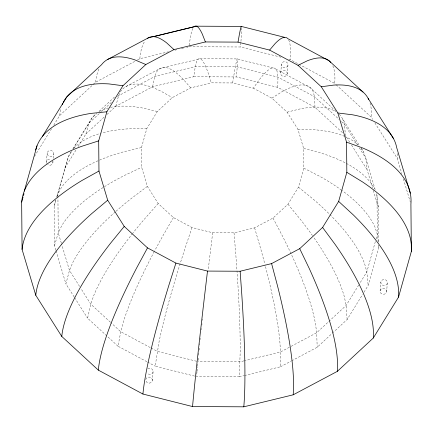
<?xml version="1.0" encoding="UTF-8"?>
<svg xmlns="http://www.w3.org/2000/svg" width="433" height="433" viewBox="0 0 433 433"><rect width="100%" height="100%" fill="white"/><g stroke="black" fill="none" stroke-linecap="round" stroke-linejoin="round"><path stroke-width="0.32" stroke-dasharray="2.17 1.62" d="M244.466 375.541L280.395 366.811L280.47 351.997L279.924 342.443A241.111 43.073 69.2 0 0 265.028 264.828M342.487 132.671L314.98 107.314L277.813 87.385L277.932 77.128L277.429 72.701A241.111 27.555 -68.9 0 0 259.134 79.926L253.3 88.17L232.635 82.952L211.282 82.844L190.709 87.845L172.312 97.614L157.347 111.492L146.83 128.525L141.483 147.561L141.661 167.295L147.366 186.385L158.197 203.532L173.422 217.566L192.003 227.531L212.668 232.743L234.02 232.857L254.593 227.855L272.99 218.08L287.956 204.208L298.472 187.17L303.82 168.139L303.641 148.4L297.936 129.31L287.106 112.163L271.881 98.134L253.3 88.17M196.972 372.034L196.533 376.591L239.238 376.813L240.196 352.099A241.111 20.373 83.3 0 0 237.008 270.966M277.813 87.385L236.467 76.95L237.517 62.628A241.111 3.718 -82.8 0 0 234.156 73.626L232.635 82.952M46.412 161.839L47.192 153.066M52.907 162.662L53.015 161.412M53.297 158.278L53.687 153.888A3.275 3.02 5.1 0 0 49.162 150.679A3.275 3.02 5.1 0 0 48.469 155.869A3.275 3.02 5.1 0 0 53.687 153.888M152.302 380.51A3.275 3.02 5.1 0 0 147.777 377.3A3.275 3.02 5.1 0 0 147.085 382.491A3.275 3.02 5.1 0 0 152.302 380.51L153.087 371.741M280.698 73.031L281.477 64.263M287.193 73.859A3.275 3.02 5.1 0 0 282.668 70.644A3.275 3.02 5.1 0 0 281.975 75.835A3.275 3.02 5.1 0 0 287.193 73.859L287.972 65.085A3.275 3.02 5.1 0 0 283.447 61.87A3.275 3.02 5.1 0 0 282.754 67.061A3.275 3.02 5.1 0 0 287.972 65.085M380.093 290.884L380.878 282.11M386.588 291.707A3.275 3.02 5.1 0 0 382.063 288.492A3.275 3.02 5.1 0 0 381.37 293.682A3.275 3.02 5.1 0 0 386.588 291.707L387.373 282.933A3.275 3.02 5.1 0 0 382.848 279.718A3.275 3.02 5.1 0 0 382.155 284.909A3.275 3.02 5.1 0 0 387.373 282.933M197.037 371.384L197.475 366.827M197.54 366.172L197.854 362.919M198.108 360.321L198.374 357.723M198.639 355.13L198.834 353.182M212.668 232.743L210.021 254.685A241.111 3.718 -82.8 0 0 208.181 270.16M194.596 376.104L155.187 366.161L159.052 341.816A241.111 27.555 -68.9 0 1 180.123 263.757M106.967 114.469L115.8 106.28L152.605 86.735L193.762 76.733L195.251 66.644L196.29 62.417A241.111 20.373 83.3 0 1 208.349 73.491L211.282 82.844M146.928 361.734L118.02 346.232L120.747 331.748L123.172 322.58A241.111 49.514 -54.6 0 1 154.429 251.27M152.605 86.735L154.765 76.489L156.562 72.073A241.111 43.073 69.2 0 1 183.478 79.537L190.709 87.845M118.02 346.232L87.563 318.158L90.789 304.134L93.772 295.479A241.111 68.095 -39.9 0 1 132.525 233.56M115.8 106.28L118.561 95.715L121.034 90.941A241.111 62.834 54.7 0 1 161.244 91.347L172.312 97.614M74.2 297.006L65.897 283.859L69.469 270.398L72.858 262.366A241.111 82.037 -24.5 0 1 115.216 211.959M55.841 250.198L54.488 245.668L54.125 206.189L55.938 199.737M56.663 197.156L68.419 156.54L71.824 150.635M375.346 241.587L366.816 271.94L359.103 284.438M376.071 239.005L377.343 234.486L376.986 195.651L376.407 193.708M363.969 292.243L368.174 285.428L378.875 247.351L378.859 245.343M54.488 245.668L58.249 232.83L61.843 225.501A241.111 90.389 -8.6 0 1 124.195 175.571L141.661 167.295M78.151 146.533L85.864 134.041L89.111 123.021L92.132 117.738A241.111 78.319 39.5 0 1 96.283 113.668M54.125 206.189L56.106 199.775M57.102 196.566L68.419 156.54L71.575 151.431M192.003 227.531L185.043 248.38A241.111 27.555 -68.9 0 0 180.317 263.129M173.422 217.566L162.581 236.337A241.111 49.514 -54.6 0 0 154.743 250.685M34.488 156.383L51.673 128.558M53.773 125.148L59.732 115.492L92.711 84.922M72.874 148.936L92.132 117.738L96.537 113.652M73.329 148.589L89.111 123.021L100.894 112.098M64.826 168.118L76.397 149.374M358.751 285.006L346.124 305.46L316.675 332.766L289.969 346.952M332.414 333.156L347.136 319.505L362.567 294.516M158.197 203.532L144.178 219.374A241.111 68.095 -39.9 0 0 132.936 233.041M93.203 84.462L95.661 82.183L135.053 61.264M98.989 111.378L114.664 96.846M101.382 111.644L112.179 101.631M117.581 96.624L118.561 95.715L154.765 76.489L195.251 66.644L237.257 66.866L277.932 77.128L314.493 96.732L339.05 119.367M85.864 134.041L104.515 116.748M291.674 360.819L317.2 347.266L331.922 333.61M147.366 186.385L131.085 198.65A241.111 82.037 -24.5 0 0 115.698 211.531M271.881 98.134L281.596 91.969A241.111 49.514 -54.6 0 1 313.308 91.942L314.493 96.732L314.98 107.314M137.44 59.992L139.827 58.726L168.415 51.776M126.1 86.497L160.086 68.446L200.219 58.726L237.192 58.915L272.979 67.949M289.374 347.266L280.47 351.997L244.558 360.721M280.395 366.811L291.079 361.133M287.106 112.163L299.999 108.932A241.111 68.095 -39.9 0 1 335.64 111.541M174.916 50.196L176.864 49.725M181.416 48.615L183.365 48.144M186.612 47.354L187.911 47.04M243.903 360.884L239.985 361.836L197.978 361.615M239.238 376.813L243.811 375.703M141.483 147.561L123.973 151.718A241.111 92.581 7.6 0 0 99.476 160.15M146.83 128.525L130.436 128.709A241.111 88.467 23.7 0 0 101.652 133.061M189.21 46.721L240.461 46.986L280.936 57.199M193.762 76.733L236.467 76.95M297.936 129.31L313.091 129.656A241.111 82.037 -24.5 0 1 343.921 136.092M157.347 111.492L143.15 108.12A241.111 78.319 39.5 0 0 110.464 107.384M288.768 59.175L290.072 59.505L298.402 63.97M196.663 361.284L157.309 351.352L150.819 347.878M303.641 148.4L319.982 152.735A241.111 90.389 -8.6 0 1 345.815 163.127M303.82 168.139L320.204 176.588A241.111 92.581 7.6 0 1 341.025 189.773M298.992 64.29L334.677 83.423L335.662 84.332M275.707 69.047L310.028 87.455L335.689 111.102M150.229 347.558L120.747 331.748L110.924 322.693M147.518 362.048L155.187 366.161M298.472 187.17L313.741 199.597A241.111 88.467 23.7 0 1 364.662 263.881L366.816 271.94L368.174 285.428M336.154 84.787L371.222 117.11L372.667 119.394M341.502 121.63L344.452 124.347L357.458 144.931M110.431 322.244L90.789 304.134L81.031 288.697M287.956 204.208L301.027 220.186A241.111 78.319 39.5 0 1 312.437 235.536M374.832 122.826L397.223 158.267L401.851 173.757M339.136 114.274A241.111 68.095 -39.9 0 1 342.709 119.037L359.661 145.872M361.1 148.151L363.628 152.151L365.766 158.083L375.243 189.822M359.26 147.794L365.766 158.083L367.103 169.687L372.515 187.808M349.767 142.246L345.437 135.388L344.452 124.347L342.709 119.037M351.574 145.104L367.103 169.687M79.585 286.408L69.469 270.398L61.54 243.839M74.563 297.579L87.563 318.158M272.99 218.08L282.938 236.959A241.111 62.834 54.7 0 1 315.451 323.575L316.675 332.766L317.2 347.266M376.347 193.843L376.986 195.651L378.512 207.872L378.826 241.998M403.394 178.921L410.332 202.157M373.289 190.401L378.512 207.872M61.345 243.194L58.249 232.83L57.919 196.674M56.036 250.848L65.897 283.859M254.593 227.855L260.698 248.769A241.111 43.073 69.2 0 1 264.866 264.195M378.263 242.204L377.343 234.486L374.989 227.125A241.111 92.581 7.6 0 0 341.577 190.174M378.648 245.424L378.875 247.351M234.02 232.857L235.828 254.815A241.111 20.373 83.3 0 1 236.965 270.306M347.136 319.505L346.124 305.46L344.354 296.778A241.111 78.319 39.5 0 0 313.53 237.095M57.908 196.003L57.892 193.995L61.491 187.392A241.111 92.581 7.6 0 1 98.876 160.405M397.353 153.493A273.894 93.192 -24.5 0 1 397.223 158.267M370.042 103.027A273.894 77.355 -39.9 0 1 371.222 117.11M332.815 65.876A273.894 56.241 -54.6 0 1 334.677 83.423M288.687 40.015A273.894 31.3 -68.9 0 1 290.072 59.505M241.717 27.853A273.894 4.222 -82.8 0 1 240.878 42.115M240.824 42.775A273.894 4.222 -82.8 0 1 240.461 46.986M189.351 45.27A273.894 23.138 83.3 0 1 193.502 27.458M139.827 58.726A273.894 48.929 69.2 0 1 145.093 40.821M95.661 82.183A273.894 71.38 54.7 0 1 99.238 68.436M59.732 115.492A273.894 88.971 39.5 0 1 61.058 108.255M344.538 136.352A241.111 82.037 -24.5 0 1 358.167 145.05M361.203 148.449A241.111 82.037 -24.5 0 1 363.628 152.151M346.373 163.42A241.111 90.389 -8.6 0 1 374.637 189.015M199.158 350.037A241.111 3.718 -82.8 0 1 199.359 348.148M199.7 344.928A241.111 3.718 -82.8 0 1 199.84 343.613M200.273 339.575A241.111 3.718 -82.8 0 1 200.425 338.2M201.35 329.751A241.111 3.718 -82.8 0 1 201.491 328.441M201.859 325.123A241.111 3.718 -82.8 0 1 202.011 323.776M202.39 320.371A241.111 3.718 -82.8 0 1 202.547 318.991M73.951 148.156A241.111 88.467 23.7 0 1 100.467 133.396M99.52 111.476A241.111 78.319 39.5 0 1 108.006 107.99M52.669 161.108A3.275 3.02 5.1 0 1 47.69 164.643M46.645 163.393A3.275 3.02 5.1 0 1 50.883 159.463M147.826 368.916A3.275 3.02 5.1 0 1 152.416 369.501A3.275 3.02 5.1 0 1 151.853 373.739A3.275 3.02 5.1 0 1 147.263 373.154"/><path stroke-width="0.65" d="M207.504 271.074L204.809 293.823A273.894 4.222 -82.8 0 0 192.539 406.555L243.79 406.82L293.173 394.82L337.339 371.362L373.268 338.054L398.512 297.157L411.35 251.47L410.912 204.095A273.894 102.681 -8.6 0 0 362.286 147.821L346.557 142.154L337.843 112.975L321.286 86.768L298.012 65.318L269.613 50.087L238.02 42.115L205.388 41.947L173.942 49.589L145.818 64.528L122.94 85.739L106.864 111.779L98.692 140.871L98.968 171.035L107.687 200.214L124.244 226.427L147.512 247.876L175.912 263.102L207.504 271.074L240.136 271.242L271.588 263.6L299.706 248.666L322.585 227.455L338.66 201.415L346.833 172.323L346.557 142.154M238.02 42.115L239.362 34.526A273.894 4.222 -82.8 0 1 241.289 26.408L284.611 37.341M24.28 191.11L37.011 145.807M192.539 406.555L142.928 394.041L98.323 370.123L61.778 336.436L35.777 295.274L22.088 249.446L21.65 202.076L23.095 196.928M23.458 195.64L23.999 193.708M175.912 263.102L169.027 284.795A273.894 31.3 -68.9 0 0 142.928 394.041M147.512 247.876L136.866 267.551A273.894 56.241 -54.6 0 0 98.323 370.123M42.396 136.465L66.817 96.905L101.576 64.679A273.894 71.38 54.7 0 1 134.944 59.906L145.818 64.528M124.244 226.427L110.512 243.259A273.894 77.355 -39.9 0 0 61.778 336.436M269.613 50.087L275.144 43.554A273.894 31.3 -68.9 0 1 287.707 38.591L329.085 60.782L362.995 92.034M107.687 200.214L91.758 213.577A273.894 93.192 -24.5 0 0 35.777 295.274M98.968 171.035L81.891 180.529A273.894 102.681 -8.6 0 0 22.088 249.446M107.33 59.63L148.303 37.866L194.125 26.727A273.894 23.138 83.3 0 1 202.411 34.337L205.388 41.947M298.012 65.318L307.306 60.799A273.894 56.241 -54.6 0 1 330.796 62.514M98.692 140.871L81.572 146.365A273.894 105.17 7.6 0 0 21.65 202.076M153.428 36.659L196.55 26.18L241.289 26.408M321.286 86.768L333.664 85.095A273.894 77.355 -39.9 0 1 368.71 99.547M106.864 111.779L90.833 113.419A273.894 100.494 23.7 0 0 35.625 150.018M337.843 112.975L352.413 114.777A273.894 93.192 -24.5 0 1 396.709 147.669L410.278 193.118M122.94 85.739L109.035 83.926A273.894 88.971 39.5 0 0 63.364 102.258M346.833 172.323L362.6 181.984A273.894 105.17 7.6 0 1 411.35 251.47M338.66 201.415L353.339 214.936A273.894 100.494 23.7 0 1 398.512 297.157M173.942 49.589L166.792 42.991A273.894 48.929 69.2 0 0 147.317 38.532M322.585 227.455L335.137 244.423A273.894 88.971 39.5 0 1 373.268 338.054M368.169 98.47L393.326 138.289M299.706 248.666L309.227 268.444A273.894 71.38 54.7 0 1 337.339 371.362M271.588 263.6L277.38 285.358A273.894 48.929 69.2 0 1 293.173 394.82M240.136 271.242L241.766 294.018A273.894 23.138 83.3 0 1 243.79 406.82M62.287 104.64A273.894 88.971 39.5 0 1 62.801 103.433"/></g></svg>
